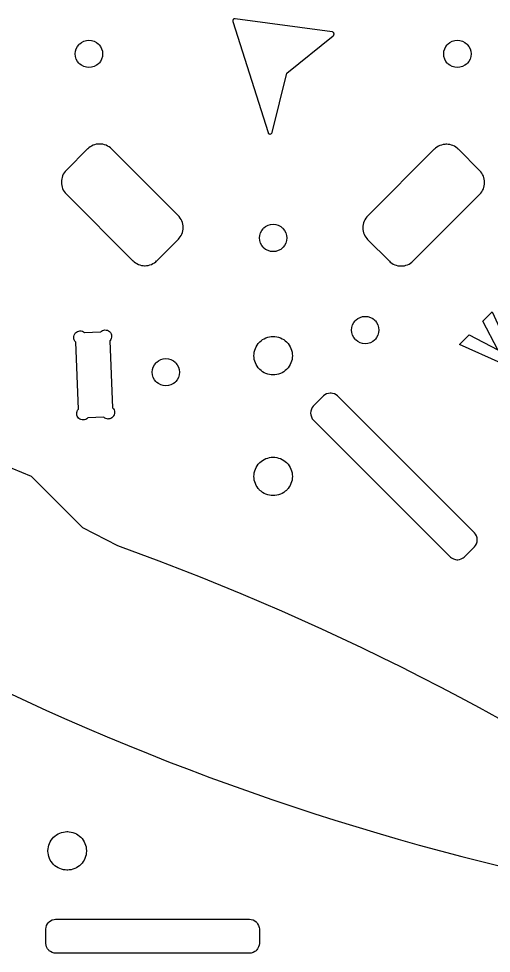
# Model space of a CAD drawing. Extents: x 0 to 997, y 0 to 569.
# Drawn here: x 794.1 to 849.5, y 356.3 to 465.8 of the extents above; entities that cross this region are included whole.
import ezdxf

# ---------------------------------------------------------------- set-up
doc = ezdxf.new("R2010")
doc.units = 0
doc.layers.get('0').update_dxf_attribs({"linetype": 'CONTINUOUS'})

msp = doc.modelspace()

# ---------------------------------------------------------------- linework, layer by layer
at = {"color": 0}
for points in [[(825.536, 459.41), (830.975, 463.817), (830.989, 463.828), (831.025, 463.871), (831.056, 463.935), (831.068, 464.006), (831.064, 464.061), (831.058, 464.079), (831.054, 464.096), (831.029, 464.146), (830.982, 464.2), (830.922, 464.239), (830.869, 464.257), (830.851, 464.258), (819.481, 465.803), (819.46, 465.806), (819.357, 465.789), (819.269, 465.733), (819.256, 465.717), (819.242, 465.7), (819.201, 465.604), (819.203, 465.5), (819.208, 465.481), (823.332, 452.463), (823.339, 452.443), (823.369, 452.39), (823.426, 452.335), (823.497, 452.299), (823.558, 452.287), (823.579, 452.289), (823.599, 452.289), (823.658, 452.304), (823.728, 452.344), (823.781, 452.403), (823.808, 452.458), (823.814, 452.478), (825.536, 459.41)], [(803.499, 462.817), (803.556, 462.76), (803.703, 462.565), (803.85, 462.287), (803.938, 461.99), (803.967, 461.685), (803.938, 461.379), (803.85, 461.083), (803.703, 460.804), (803.556, 460.611), (803.499, 460.554), (803.442, 460.497), (803.247, 460.349), (802.969, 460.201), (802.672, 460.114), (802.367, 460.085), (802.061, 460.114), (801.765, 460.201), (801.486, 460.349), (801.293, 460.497), (801.236, 460.554), (801.179, 460.611), (801.031, 460.804), (800.883, 461.083), (800.796, 461.379), (800.767, 461.685), (800.796, 461.99), (800.883, 462.287), (801.031, 462.565), (801.179, 462.76), (801.236, 462.817), (801.293, 462.874), (801.486, 463.021), (801.765, 463.168), (802.061, 463.256), (802.367, 463.285), (802.672, 463.256), (802.969, 463.168), (803.247, 463.021), (803.442, 462.874), (803.499, 462.817)], [(846.632, 462.817), (846.689, 462.76), (846.838, 462.565), (846.983, 462.287), (847.071, 461.99), (847.1, 461.685), (847.071, 461.379), (846.983, 461.083), (846.838, 460.804), (846.689, 460.611), (846.632, 460.554), (846.575, 460.497), (846.381, 460.349), (846.103, 460.201), (845.806, 460.114), (845.5, 460.085), (845.194, 460.114), (844.899, 460.201), (844.619, 460.349), (844.426, 460.497), (844.369, 460.554), (844.313, 460.611), (844.164, 460.804), (844.018, 461.083), (843.929, 461.379), (843.9, 461.685), (843.929, 461.99), (844.018, 462.287), (844.164, 462.565), (844.313, 462.76), (844.369, 462.817), (844.426, 462.874), (844.619, 463.021), (844.899, 463.168), (845.194, 463.256), (845.5, 463.285), (845.806, 463.256), (846.103, 463.168), (846.381, 463.021), (846.575, 462.874), (846.632, 462.817)], [(805.025, 450.542), (804.99, 450.576), (804.879, 450.674), (804.721, 450.79), (804.553, 450.892), (804.376, 450.975), (804.193, 451.04), (804.003, 451.089), (803.808, 451.117), (803.661, 451.126), (803.611, 451.126), (803.561, 451.126), (803.414, 451.117), (803.219, 451.089), (803.029, 451.04), (802.846, 450.975), (802.669, 450.892), (802.501, 450.79), (802.343, 450.674), (802.232, 450.576), (802.197, 450.542), (799.722, 448.067), (799.686, 448.031), (799.585, 447.914), (799.465, 447.753), (799.365, 447.582), (799.282, 447.404), (799.218, 447.221), (799.172, 447.035), (799.146, 446.844), (799.136, 446.651), (799.146, 446.46), (799.172, 446.269), (799.218, 446.082), (799.282, 445.9), (799.365, 445.722), (799.465, 445.551), (799.585, 445.39), (799.686, 445.274), (799.722, 445.237), (807.5, 437.46), (807.535, 437.425), (807.647, 437.326), (807.804, 437.21), (807.972, 437.11), (808.149, 437.026), (808.333, 436.96), (808.522, 436.912), (808.717, 436.883), (808.865, 436.874), (808.914, 436.874), (808.964, 436.874), (809.113, 436.883), (809.307, 436.912), (809.496, 436.96), (809.679, 437.026), (809.856, 437.11), (810.024, 437.21), (810.182, 437.326), (810.293, 437.425), (810.329, 437.46), (812.803, 439.935), (812.839, 439.969), (812.936, 440.082), (813.053, 440.239), (813.154, 440.407), (813.238, 440.583), (813.303, 440.767), (813.35, 440.957), (813.379, 441.151), (813.389, 441.3), (813.389, 441.349), (813.389, 441.399), (813.379, 441.546), (813.35, 441.74), (813.303, 441.931), (813.238, 442.114), (813.154, 442.29), (813.053, 442.458), (812.936, 442.617), (812.839, 442.728), (812.803, 442.763), (805.025, 450.542)], [(835.028, 442.726), (834.992, 442.692), (834.894, 442.579), (834.778, 442.422), (834.678, 442.254), (834.594, 442.078), (834.528, 441.894), (834.481, 441.704), (834.451, 441.51), (834.442, 441.361), (834.442, 441.313), (834.442, 441.263), (834.451, 441.115), (834.481, 440.921), (834.528, 440.731), (834.594, 440.547), (834.678, 440.371), (834.778, 440.203), (834.894, 440.044), (834.992, 439.933), (835.028, 439.899), (837.503, 437.424), (837.539, 437.388), (837.654, 437.286), (837.815, 437.167), (837.986, 437.067), (838.164, 436.983), (838.347, 436.919), (838.535, 436.874), (838.725, 436.846), (838.917, 436.838), (839.108, 436.846), (839.299, 436.874), (839.486, 436.919), (839.669, 436.983), (839.846, 437.067), (840.017, 437.167), (840.179, 437.286), (840.294, 437.388), (840.331, 437.424), (848.108, 445.201), (848.144, 445.237), (848.246, 445.353), (848.365, 445.515), (848.465, 445.686), (848.549, 445.862), (848.613, 446.046), (848.658, 446.233), (848.686, 446.424), (848.694, 446.615), (848.686, 446.807), (848.658, 446.997), (848.613, 447.185), (848.549, 447.368), (848.465, 447.546), (848.365, 447.717), (848.246, 447.878), (848.144, 447.993), (848.108, 448.029), (845.633, 450.504), (845.599, 450.539), (845.488, 450.638), (845.329, 450.754), (845.161, 450.854), (844.985, 450.938), (844.801, 451.004), (844.611, 451.051), (844.418, 451.081), (844.269, 451.09), (844.219, 451.09), (844.171, 451.09), (844.022, 451.081), (843.828, 451.051), (843.637, 451.004), (843.454, 450.938), (843.278, 450.854), (843.11, 450.754), (842.953, 450.638), (842.84, 450.539), (842.806, 450.504), (835.028, 442.726)], [(825.065, 441.25), (825.122, 441.193), (825.269, 440.999), (825.417, 440.721), (825.504, 440.424), (825.533, 440.118), (825.504, 439.813), (825.417, 439.517), (825.269, 439.237), (825.122, 439.043), (825.065, 438.986), (825.008, 438.929), (824.814, 438.782), (824.536, 438.635), (824.239, 438.547), (823.933, 438.518), (823.628, 438.547), (823.332, 438.635), (823.053, 438.782), (822.86, 438.929), (822.803, 438.986), (822.746, 439.043), (822.597, 439.237), (822.451, 439.517), (822.363, 439.813), (822.333, 440.118), (822.363, 440.424), (822.451, 440.721), (822.597, 440.999), (822.746, 441.193), (822.803, 441.25), (822.86, 441.307), (823.053, 441.454), (823.332, 441.601), (823.628, 441.689), (823.933, 441.718), (824.239, 441.689), (824.536, 441.601), (824.814, 441.454), (825.008, 441.307), (825.065, 441.25)], [(851.807, 426.625), (850.622, 425.44), (845.751, 427.642), (846.893, 428.783), (850.233, 427.035), (848.475, 430.364), (849.583, 431.474), (851.807, 426.625)], [(835.849, 430.467), (835.906, 430.41), (836.053, 430.215), (836.2, 429.936), (836.287, 429.64), (836.317, 429.335), (836.287, 429.029), (836.2, 428.732), (836.053, 428.454), (835.906, 428.26), (835.849, 428.203), (835.792, 428.146), (835.597, 427.999), (835.319, 427.851), (835.022, 427.764), (834.717, 427.735), (834.411, 427.764), (834.115, 427.851), (833.836, 427.999), (833.643, 428.146), (833.586, 428.203), (833.529, 428.26), (833.381, 428.454), (833.235, 428.732), (833.146, 429.029), (833.117, 429.335), (833.146, 429.64), (833.235, 429.936), (833.381, 430.215), (833.529, 430.41), (833.586, 430.467), (833.643, 430.524), (833.836, 430.671), (834.115, 430.818), (834.411, 430.906), (834.717, 430.935), (835.022, 430.906), (835.319, 430.818), (835.597, 430.671), (835.792, 430.524), (835.849, 430.467)], [(803.724, 429.106), (803.749, 429.133), (803.838, 429.206), (803.965, 429.279), (804.103, 429.325), (804.244, 429.344), (804.389, 429.336), (804.529, 429.301), (804.662, 429.237), (804.756, 429.171), (804.783, 429.146), (804.811, 429.119), (804.883, 429.032), (804.957, 428.904), (805.004, 428.767), (805.024, 428.624), (805.015, 428.481), (804.979, 428.34), (804.915, 428.207), (804.85, 428.114), (804.824, 428.086), (804.824, 428.086), (805.126, 420.214), (805.153, 420.189), (805.225, 420.103), (805.299, 419.976), (805.346, 419.839), (805.365, 419.729), (805.367, 419.692), (805.368, 419.656), (805.357, 419.544), (805.321, 419.403), (805.257, 419.271), (805.192, 419.181), (805.167, 419.153), (805.142, 419.126), (805.057, 419.056), (804.931, 418.982), (804.792, 418.933), (804.682, 418.915), (804.646, 418.914), (804.608, 418.912), (804.497, 418.922), (804.356, 418.96), (804.224, 419.024), (804.133, 419.088), (804.107, 419.112), (802.231, 419.04), (802.206, 419.013), (802.117, 418.94), (801.989, 418.867), (801.851, 418.819), (801.708, 418.8), (801.565, 418.808), (801.425, 418.844), (801.292, 418.908), (801.197, 418.974), (801.169, 419), (801.142, 419.025), (801.069, 419.114), (800.996, 419.242), (800.949, 419.379), (800.931, 419.522), (800.939, 419.665), (800.974, 419.806), (801.037, 419.939), (801.104, 420.033), (801.129, 420.061), (800.828, 427.933), (800.828, 427.932), (800.8, 427.958), (800.726, 428.046), (800.653, 428.174), (800.607, 428.311), (800.588, 428.454), (800.596, 428.597), (800.632, 428.737), (800.696, 428.871), (800.761, 428.964), (800.787, 428.992), (800.813, 429.019), (800.901, 429.093), (801.029, 429.167), (801.165, 429.213), (801.308, 429.232), (801.451, 429.224), (801.593, 429.188), (801.725, 429.125), (801.819, 429.058), (801.847, 429.033), (801.846, 429.033), (803.724, 429.106)], [(825.525, 427.921), (825.565, 427.879), (825.679, 427.75), (825.813, 427.568), (825.926, 427.376), (826.019, 427.176), (826.09, 426.969), (826.143, 426.76), (826.174, 426.546), (826.183, 426.329), (826.174, 426.114), (826.143, 425.9), (826.09, 425.689), (826.019, 425.483), (825.926, 425.283), (825.813, 425.092), (825.679, 424.91), (825.565, 424.779), (825.525, 424.739), (825.483, 424.697), (825.354, 424.585), (825.172, 424.45), (824.981, 424.338), (824.781, 424.244), (824.574, 424.172), (824.364, 424.121), (824.15, 424.09), (823.933, 424.079), (823.718, 424.09), (823.504, 424.121), (823.293, 424.172), (823.088, 424.244), (822.887, 424.338), (822.696, 424.45), (822.514, 424.585), (822.383, 424.697), (822.343, 424.739), (822.301, 424.779), (822.189, 424.91), (822.054, 425.092), (821.942, 425.283), (821.849, 425.483), (821.776, 425.689), (821.725, 425.9), (821.694, 426.114), (821.683, 426.329), (821.694, 426.546), (821.725, 426.76), (821.776, 426.969), (821.849, 427.176), (821.942, 427.376), (822.054, 427.568), (822.189, 427.75), (822.301, 427.879), (822.343, 427.921), (822.383, 427.961), (822.514, 428.075), (822.696, 428.208), (822.887, 428.322), (823.088, 428.415), (823.293, 428.487), (823.504, 428.539), (823.718, 428.569), (823.933, 428.579), (824.15, 428.569), (824.364, 428.539), (824.574, 428.487), (824.781, 428.415), (824.981, 428.322), (825.172, 428.208), (825.354, 428.075), (825.483, 427.961), (825.525, 427.921)], [(812.501, 425.526), (812.558, 425.469), (812.707, 425.275), (812.853, 424.997), (812.942, 424.701), (812.971, 424.396), (812.942, 424.089), (812.853, 423.793), (812.707, 423.515), (812.558, 423.321), (812.501, 423.264), (812.444, 423.207), (812.251, 423.058), (811.972, 422.912), (811.676, 422.825), (811.371, 422.796), (811.065, 422.825), (810.768, 422.912), (810.49, 423.058), (810.296, 423.207), (810.239, 423.264), (810.182, 423.321), (810.035, 423.515), (809.887, 423.793), (809.8, 424.089), (809.771, 424.396), (809.8, 424.701), (809.887, 424.997), (810.035, 425.275), (810.182, 425.469), (810.239, 425.526), (810.296, 425.583), (810.49, 425.732), (810.768, 425.878), (811.065, 425.965), (811.371, 425.996), (811.676, 425.965), (811.972, 425.878), (812.251, 425.732), (812.444, 425.583), (812.501, 425.526)], [(847.481, 403.914), (847.522, 403.956), (847.631, 404.097), (847.74, 404.303), (847.808, 404.528), (847.832, 404.704), (847.832, 404.763), (847.832, 404.821), (847.808, 404.997), (847.74, 405.222), (847.631, 405.429), (847.522, 405.569), (847.481, 405.611), (831.5, 421.592), (831.458, 421.633), (831.317, 421.742), (831.11, 421.851), (830.886, 421.919), (830.71, 421.943), (830.651, 421.943), (830.593, 421.943), (830.415, 421.919), (830.192, 421.851), (829.985, 421.742), (829.844, 421.633), (829.803, 421.592), (828.671, 420.461), (828.629, 420.418), (828.518, 420.272), (828.408, 420.064), (828.342, 419.842), (828.319, 419.612), (828.342, 419.383), (828.408, 419.16), (828.518, 418.951), (828.629, 418.806), (828.671, 418.764), (844.651, 402.783), (844.693, 402.742), (844.835, 402.633), (845.042, 402.522), (845.265, 402.454), (845.442, 402.432), (845.5, 402.432), (845.56, 402.432), (845.736, 402.454), (845.96, 402.522), (846.167, 402.633), (846.307, 402.742), (846.349, 402.783), (847.481, 403.914)], [(825.525, 413.778), (825.565, 413.737), (825.679, 413.607), (825.813, 413.425), (825.926, 413.233), (826.019, 413.033), (826.09, 412.828), (826.143, 412.617), (826.174, 412.403), (826.183, 412.188), (826.174, 411.972), (826.143, 411.757), (826.09, 411.547), (826.019, 411.34), (825.926, 411.14), (825.813, 410.949), (825.679, 410.767), (825.565, 410.638), (825.525, 410.596), (825.483, 410.556), (825.354, 410.442), (825.172, 410.308), (824.981, 410.194), (824.781, 410.101), (824.574, 410.031), (824.364, 409.979), (824.15, 409.947), (823.933, 409.938), (823.718, 409.947), (823.504, 409.979), (823.293, 410.031), (823.088, 410.101), (822.887, 410.194), (822.696, 410.308), (822.514, 410.442), (822.383, 410.556), (822.343, 410.596), (822.301, 410.638), (822.189, 410.767), (822.054, 410.949), (821.942, 411.14), (821.849, 411.34), (821.776, 411.547), (821.725, 411.757), (821.694, 411.972), (821.683, 412.188), (821.694, 412.403), (821.725, 412.617), (821.776, 412.828), (821.849, 413.033), (821.942, 413.233), (822.054, 413.425), (822.189, 413.607), (822.301, 413.737), (822.343, 413.778), (822.383, 413.819), (822.514, 413.933), (822.696, 414.067), (822.887, 414.181), (823.088, 414.272), (823.293, 414.344), (823.504, 414.396), (823.718, 414.426), (823.933, 414.438), (824.15, 414.426), (824.364, 414.396), (824.574, 414.344), (824.781, 414.272), (824.981, 414.181), (825.172, 414.067), (825.354, 413.933), (825.483, 413.819), (825.525, 413.778)], [(799.821, 370.574), (799.878, 370.574), (800.05, 370.563), (800.274, 370.528), (800.49, 370.472), (800.696, 370.397), (800.893, 370.303), (801.079, 370.189), (801.251, 370.06), (801.411, 369.915), (801.557, 369.756), (801.686, 369.582), (801.799, 369.396), (801.893, 369.2), (801.969, 368.993), (802.025, 368.778), (802.058, 368.554), (802.071, 368.381), (802.071, 368.324), (802.071, 368.267), (802.058, 368.093), (802.025, 367.871), (801.969, 367.654), (801.893, 367.449), (801.799, 367.251), (801.686, 367.065), (801.557, 366.893), (801.411, 366.733), (801.251, 366.588), (801.079, 366.458), (800.893, 366.346), (800.696, 366.25), (800.49, 366.175), (800.274, 366.119), (800.05, 366.085), (799.878, 366.074), (799.821, 366.074), (799.762, 366.074), (799.59, 366.085), (799.367, 366.119), (799.151, 366.175), (798.944, 366.25), (798.749, 366.346), (798.563, 366.458), (798.389, 366.588), (798.229, 366.733), (798.085, 366.893), (797.954, 367.065), (797.842, 367.251), (797.747, 367.449), (797.672, 367.654), (797.617, 367.871), (797.582, 368.093), (797.571, 368.267), (797.571, 368.324), (797.571, 368.381), (797.582, 368.554), (797.617, 368.778), (797.672, 368.993), (797.747, 369.2), (797.842, 369.396), (797.954, 369.582), (798.085, 369.756), (798.229, 369.915), (798.389, 370.06), (798.563, 370.189), (798.749, 370.303), (798.944, 370.397), (799.151, 370.472), (799.367, 370.528), (799.59, 370.563), (799.762, 370.574), (799.821, 370.574)], [(797.321, 359.124), (797.321, 359.182), (797.344, 359.358), (797.412, 359.583), (797.522, 359.789), (797.631, 359.931), (797.672, 359.972), (797.714, 360.014), (797.854, 360.122), (798.061, 360.232), (798.285, 360.3), (798.461, 360.324), (798.521, 360.324), (821.121, 360.324), (821.179, 360.324), (821.356, 360.3), (821.579, 360.232), (821.786, 360.122), (821.928, 360.014), (821.969, 359.972), (822.011, 359.931), (822.119, 359.789), (822.229, 359.583), (822.297, 359.358), (822.321, 359.182), (822.321, 359.124), (822.321, 357.524), (822.321, 357.465), (822.297, 357.289), (822.229, 357.064), (822.119, 356.858), (822.011, 356.717), (821.969, 356.675), (821.928, 356.633), (821.786, 356.525), (821.579, 356.415), (821.356, 356.347), (821.179, 356.324), (821.121, 356.324), (798.521, 356.324), (798.461, 356.324), (798.285, 356.347), (798.061, 356.415), (797.854, 356.525), (797.714, 356.633), (797.672, 356.675), (797.631, 356.717), (797.522, 356.858), (797.412, 357.064), (797.344, 357.289), (797.321, 357.465), (797.321, 357.524), (797.321, 359.124)]]:
    msp.add_lwpolyline(points, close=True, dxfattribs=at)
for points in [[(850.344, 383.824), (848.085, 385.065), (845.815, 386.289), (843.535, 387.492), (841.244, 388.675), (838.943, 389.839), (836.633, 390.983), (834.313, 392.108), (831.982, 393.214), (829.643, 394.299), (827.293, 395.364), (824.935, 396.408), (822.568, 397.433), (820.19, 398.439), (817.806, 399.424), (815.411, 400.388), (813.007, 401.332), (810.596, 402.256), (808.175, 403.158), (806.356, 403.824), (805.747, 404.042), (801.662, 406.175), (795.65, 412.188), (792.235, 413.601)], [(793.306, 386.668), (795.063, 385.85), (797.412, 384.778), (799.771, 383.726), (802.137, 382.694), (804.512, 381.683), (806.896, 380.692), (809.287, 379.722), (811.686, 378.772), (814.093, 377.844), (816.507, 376.936), (818.929, 376.049), (821.358, 375.182), (823.793, 374.338), (826.236, 373.513), (828.686, 372.708), (831.143, 371.926), (833.607, 371.164), (836.076, 370.424), (838.553, 369.704), (841.035, 369.006), (843.522, 368.329), (846.017, 367.672), (848.517, 367.037), (851.022, 366.425)]]:
    msp.add_lwpolyline(points, dxfattribs=at)

doc.saveas('drawing.dxf')
